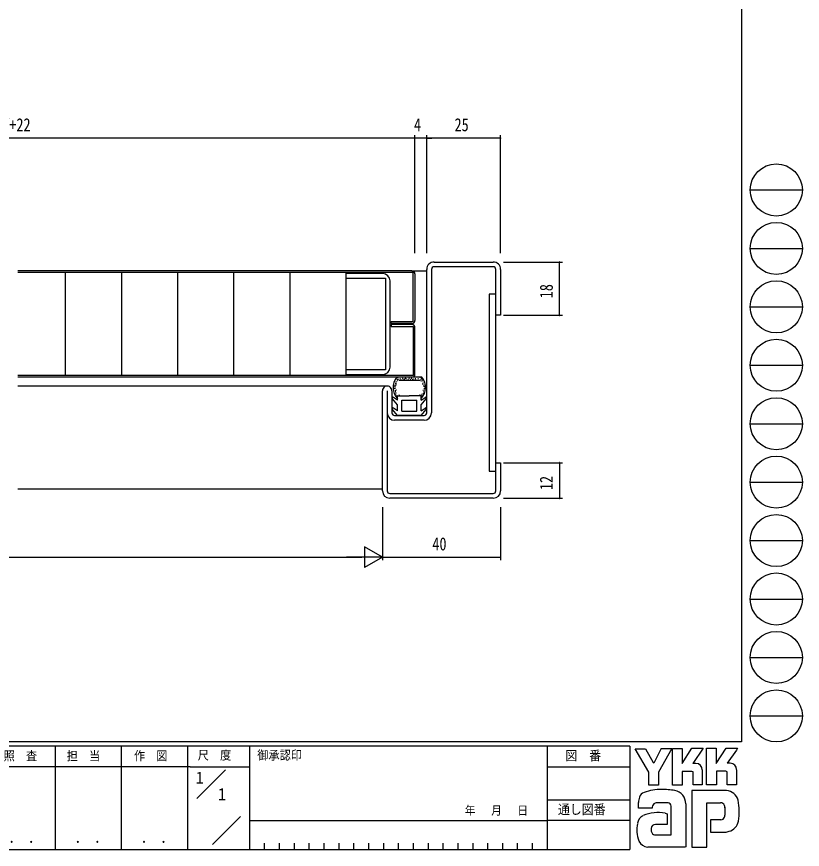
# Model space of a CAD drawing. Units: millimetres, scale not verified. Extents: x -397 to 397, y -282 to 282.
# Drawn here: x 130.7 to 396.7, y -282.1 to 0 of the extents above; entities that cross this region are included whole.
import ezdxf
from ezdxf.enums import TextEntityAlignment as Align

# ---------------------------------------------------------------- set-up
doc = ezdxf.new("R2010")
doc.units = ezdxf.units.MM
doc.header["$LTSCALE"] = 2
for name, color, linetype in [('0-1_USER1', 3, 'Continuous'), ('0-2_YKK_11', 7, 'Continuous'), ('0-3_YKK_12', 2, 'Continuous'), ('0-4_YKK_13', 4, 'Continuous'), ('0-6_YKK_D', 6, 'Continuous'), ('0-7_YKK_ZWAK', 7, 'Continuous')]:
    doc.layers.add(name, color=color, linetype=linetype)
doc.styles.add('ＭＳ ゴシック', font='')
doc.styles.get('ＭＳ ゴシック').set_extended_font_data('MS Gothic')

msp = doc.modelspace()

# ---------------------------------------------------------------- linework, layer by layer
at = {"layer": '0-2_YKK_11'}
for p, q in [((272.051, -83.13), (292.051, -83.13)), ((269.551, -134.23), (269.551, -85.63)), ((271.151, -85.63), (271.151, -134.23)), ((292.051, -84.73), (272.051, -84.73)), ((257.151, -118.73), (257.151, -89.53)), ((254.551, -160.63), (254.551, -126.73)), ((256.151, -126.73), (256.151, -160.63)), ((257.751, -126.73), (257.751, -134.23)), ((258.651, -135.13), (268.651, -135.13)), ((268.651, -136.73), (258.651, -136.73)), ((257.051, -161.53), (292.051, -161.53)), ((292.051, -163.13), (257.051, -163.13))]:
    msp.add_line(p, q, dxfattribs=at)
for points in [[(254.651, -87.03), (242.151, -87.03), (242.151, -88.63), (255.551, -88.63)], [(294.551, -85.63), (294.551, -101.13), (292.951, -101.13), (292.951, -85.63)], [(255.551, -88.63), (255.551, -119.63), (242.151, -119.63), (242.151, -121.23), (254.651, -121.23)], [(292.951, -160.63), (292.951, -151.13), (294.551, -151.13), (294.551, -160.63)]]:
    msp.add_lwpolyline(points, dxfattribs=at)
for centre, radius, start, end in [((272.051, -85.63), 2.5, 89.99967, 180), ((292.051, -85.63), 2.5, 359.99998, 90.00002), ((254.651, -89.53), 2.5, 0.00001, 89.99999), ((272.051, -85.63), 0.9, 90.00002, 180), ((292.051, -85.63), 0.9, 359.99998, 90.00002), ((254.651, -118.73), 2.5, 270.00001, 359.99999), ((256.151, -126.73), 1.6, 359.99946, 180), ((258.651, -134.23), 2.5, 180, 270), ((258.651, -134.23), 0.9, 180.00099, 270), ((268.651, -134.23), 0.9, 270, 359.99998), ((268.651, -134.23), 2.5, 270, 359.99998), ((257.051, -160.63), 2.5, 180, 270), ((257.051, -160.63), 0.9, 180, 270), ((292.051, -160.63), 0.9, 270, 359.99998), ((292.051, -160.63), 2.5, 270, 359.99998)]:
    msp.add_arc(centre, radius, start, end, dxfattribs=at)
at = {"layer": '0-3_YKK_12'}
for p, q in [((264.551, -86.13), (269.551, -86.13)), ((256.151, -125.13), (131.046, -125.13)), ((254.551, -160.13), (131.046, -160.13))]:
    msp.add_line(p, q, dxfattribs=at)
at = {"layer": '0-4_YKK_13'}
for p, q in [((264.551, -86.13), (131.046, -86.13)), ((264.951, -86.73), (131.046, -86.73)), ((147.151, -86.73), (147.151, -121.53)), ((166.151, -86.73), (166.151, -121.53)), ((185.151, -86.73), (185.151, -121.53)), ((204.151, -86.73), (204.151, -121.53)), ((223.151, -86.73), (223.151, -121.53)), ((242.151, -86.73), (242.151, -121.53)), ((264.951, -103.33), (264.951, -86.73)), ((265.551, -87.13), (265.551, -102.93)), ((292.951, -93.995), (290.651, -93.995)), ((290.651, -93.995), (290.651, -153.995)), ((292.951, -153.995), (292.951, -93.995)), ((257.551, -103.33), (264.951, -103.33)), ((257.551, -103.93), (257.551, -103.33)), ((264.551, -103.93), (257.551, -103.93)), ((257.551, -104.33), (257.551, -104.93)), ((264.551, -104.33), (257.551, -104.33)), ((257.551, -104.93), (264.951, -104.93)), ((264.951, -104.93), (264.951, -121.53)), ((265.551, -121.13), (265.551, -105.33)), ((264.951, -121.53), (131.046, -121.53)), ((264.551, -122.13), (131.046, -122.13)), ((259.084, -123.654), (259.284, -123.654)), ((259.144, -124.12), (259.344, -124.12)), ((267.894, -122.13), (259.408, -122.13)), ((259.418, -122.915), (259.618, -122.915)), ((259.609, -123.213), (259.809, -123.213)), ((259.668, -122.283), (259.868, -122.283)), ((259.764, -122.831), (259.964, -122.831)), ((260.131, -123.13), (267.17, -123.13)), ((260.444, -122.627), (260.644, -122.627)), ((260.73, -122.913), (260.93, -122.913)), ((261.177, -122.431), (261.377, -122.431)), ((261.445, -122.699), (261.645, -122.699)), ((261.892, -122.717), (262.092, -122.717)), ((262.249, -122.484), (262.449, -122.484)), ((262.517, -122.627), (262.717, -122.627)), ((263.179, -122.86), (263.379, -122.86)), ((263.518, -122.449), (263.718, -122.449)), ((263.965, -122.86), (264.165, -122.86)), ((264.251, -122.52), (264.451, -122.52)), ((264.644, -122.806), (264.844, -122.806)), ((265.073, -122.663), (265.273, -122.663)), ((265.663, -122.61), (265.863, -122.61)), ((265.734, -123.003), (265.934, -123.003)), ((266.574, -122.538), (266.774, -122.538)), ((267.255, -122.163), (267.455, -122.163)), ((267.379, -122.824), (267.579, -122.824)), ((267.446, -123.273), (267.646, -123.273)), ((267.565, -122.927), (267.765, -122.927)), ((267.685, -122.426), (267.885, -122.426)), ((267.852, -123.511), (268.052, -123.511)), ((267.983, -123.034), (268.183, -123.034)), ((268.257, -124.048), (268.457, -124.048)), ((258.368, -126.517), (258.568, -126.517)), ((258.559, -125.885), (258.759, -125.885)), ((258.571, -125.122), (258.771, -125.122)), ((258.702, -124.728), (258.902, -124.728)), ((258.738, -125.909), (258.938, -125.909)), ((258.774, -125.312), (258.974, -125.312)), ((258.869, -124.132), (259.069, -124.132)), ((258.9, -126.933), (259.1, -126.933)), ((258.905, -126.601), (259.105, -126.601)), ((258.977, -124.859), (259.177, -124.859)), ((259.108, -124.358), (259.308, -124.358)), ((259.132, -126.434), (259.332, -126.434)), ((268.042, -124.43), (268.242, -124.43)), ((268.209, -126.505), (268.409, -126.505)), ((268.46, -124.764), (268.66, -124.764)), ((268.484, -125.181), (268.684, -125.181)), ((268.615, -126.004), (268.815, -126.004)), ((268.77, -126.613), (268.97, -126.613)), ((268.782, -125.324), (268.982, -125.324)), ((268.818, -125.861), (269.018, -125.861)), ((259.651, -131.53), (257.907, -129.451)), ((259.651, -129.91), (258.303, -129.009)), ((258.947, -127.355), (259.147, -127.355)), ((259.005, -127.742), (259.205, -127.742)), ((259.334, -128.364), (259.534, -128.364)), ((259.651, -129.91), (259.651, -128.43)), ((259.651, -128.43), (263.651, -128.43)), ((267.651, -128.43), (263.651, -128.43)), ((267.58, -128.094), (267.78, -128.094)), ((267.651, -129.91), (267.651, -128.43)), ((267.651, -129.91), (268.998, -129.009)), ((267.651, -131.53), (269.395, -129.451)), ((267.873, -127.765), (268.073, -127.765)), ((267.932, -128.469), (268.132, -128.469)), ((268.354, -127.59), (268.554, -127.59)), ((268.413, -127.027), (268.613, -127.027)), ((259.651, -133.51), (259.651, -131.53)), ((261.151, -133.63), (261.151, -129.93)), ((261.151, -129.93), (266.151, -129.93)), ((266.151, -133.63), (266.151, -129.93)), ((267.651, -133.51), (267.651, -131.53)), ((259.651, -135.13), (257.907, -133.051)), ((259.651, -133.51), (258.303, -132.609)), ((267.651, -135.13), (259.651, -135.13)), ((261.151, -133.63), (266.151, -133.63)), ((267.651, -133.51), (268.998, -132.609)), ((267.651, -135.13), (269.395, -133.051)), ((290.651, -153.995), (292.951, -153.995))]:
    msp.add_line(p, q, dxfattribs=at)
for centre, radius, start, end in [((264.551, -87.13), 1, 0, 90), ((264.551, -102.93), 1, 270, 0), ((264.551, -105.33), 1, 0, 90), ((264.551, -121.13), 1, 270, 0), ((263.651, -125.63), 5.5, 140.48036, 223.34175), ((263.651, -125.63), 5.5, 316.65824, 39.51963), ((258.136, -129.258), 0.3, 56.21114, 220.00244), ((263.651, -125.63), 4.3, 213.7499, 220.62928), ((263.651, -125.63), 4.3, 319.37051, 326.2499), ((269.165, -129.258), 0.3, 319.99756, 123.78886), ((258.136, -132.858), 0.3, 56.21114, 220.00244), ((269.165, -132.858), 0.3, 319.99756, 123.78886)]:
    msp.add_arc(centre, radius, start, end, dxfattribs=at)
at = {"layer": '0-6_YKK_D'}
for p, q in [((265.551, -41.13), (-6.459, -41.13)), ((265.551, -80.13), (265.551, -40.13)), ((265.551, -57.691), (265.551, -40.13)), ((269.551, -80.13), (269.551, -40.13)), ((269.551, -80.13), (269.551, -40.13)), ((294.551, -41.13), (269.551, -41.13)), ((269.551, -41.13), (271.251, -41.13)), ((294.551, -80.13), (294.551, -40.13)), ((295.551, -83.13), (315.551, -83.13)), ((314.551, -101.13), (314.551, -83.13)), ((295.551, -101.13), (315.551, -101.13)), ((295.551, -151.13), (315.551, -151.13)), ((314.551, -151.13), (314.551, -163.13)), ((295.551, -163.13), (315.551, -163.13)), ((254.551, -166.13), (254.551, -184.13)), ((254.551, -166.13), (254.551, -184.13)), ((294.551, -166.13), (294.551, -184.13)), ((248.489, -179.63), (248.489, -186.63)), ((254.551, -183.13), (248.489, -179.63)), ((11.541, -183.13), (247.551, -183.13)), ((254.551, -183.13), (242.426, -183.13)), ((254.551, -183.13), (248.489, -186.63)), ((254.551, -183.13), (294.551, -183.13))]:
    msp.add_line(p, q, dxfattribs=at)
msp.add_lwpolyline([(269.551, -41.13), (265.551, -41.13), (263.851, -41.13)], dxfattribs=at)
for centre, start, end in [((265.551, -41.13), 0, 180), ((265.551, -41.13), 0, 180), ((265.551, -41.13), 180, 0), ((265.551, -41.13), 180, 0), ((269.551, -41.13), 0, 180), ((269.551, -41.13), 0, 180), ((269.551, -41.13), 180, 0), ((269.551, -41.13), 180, 0), ((294.551, -41.13), 0, 180), ((294.551, -41.13), 180, 0), ((314.551, -83.13), 90, 270), ((314.551, -83.13), 270, 90), ((314.551, -101.13), 90, 270), ((314.551, -101.13), 270, 90), ((314.551, -151.13), 90, 270), ((314.551, -151.13), 270, 90), ((314.551, -163.13), 90, 270), ((314.551, -163.13), 270, 90), ((294.551, -183.13), 0, 180), ((294.551, -183.13), 180, 0)]:
    msp.add_arc(centre, 0.106, start, end, dxfattribs=at)
at = {"layer": '0-7_YKK_ZWAK'}
for p, q in [((376.1, 279.3), (376.1, -245.7)), ((379.076, -58.716), (396.716, -58.716)), ((379.076, -78.512), (396.716, -78.512)), ((379.076, -98.308), (396.716, -98.308)), ((379.076, -118.104), (396.716, -118.104)), ((379.076, -137.9), (396.716, -137.9)), ((379.076, -157.696), (396.716, -157.696)), ((379.076, -177.492), (396.716, -177.492)), ((379.076, -197.288), (396.716, -197.288)), ((379.076, -217.084), (396.716, -217.084)), ((379.076, -236.88), (396.716, -236.88)), ((376.1, -245.7), (-393.9, -245.7)), ((338.3, -247.1), (-393.9, -247.1)), ((143.7, -247.1), (143.7, -282.1)), ((166.1, -247.1), (166.1, -282.1)), ((188.5, -247.1), (188.5, -282.1)), ((209.5, -247.1), (209.5, -282.1)), ((310.3, -247.1), (310.3, -282.1)), ((338.3, -247.1), (338.3, -282.1)), ((344.732, -255.899), (340.137, -248.006)), ((340.137, -248.006), (343.651, -248.006)), ((343.651, -248.006), (346.164, -252.709)), ((348.936, -247.898), (346.381, -252.871)), ((352.562, -247.898), (348.029, -255.926)), ((348.936, -247.898), (352.562, -247.898)), ((352.76, -260.331), (352.76, -247.925)), ((352.76, -247.925), (355.976, -247.925)), ((355.976, -253.023), (359.355, -247.871)), ((355.976, -247.925), (355.976, -253.023)), ((359.355, -247.871), (363.18, -247.871)), ((363.18, -247.871), (359.64, -253.006)), ((364.274, -260.223), (364.274, -247.817)), ((364.274, -247.817), (367.545, -247.817)), ((367.545, -253.008), (370.978, -247.817)), ((367.545, -247.817), (367.545, -253.008)), ((370.978, -247.817), (374.762, -247.817)), ((374.762, -247.817), (374.383, -248.465)), ((374.383, -248.465), (371.261, -252.925)), ((346.164, -252.709), (346.381, -252.871)), ((360.679, -253.006), (359.64, -253.006)), ((372.301, -252.925), (371.261, -252.925)), ((189.484, -254.099), (121.3, -254.099)), ((189.484, -254.099), (209.5, -254.099)), ((191.67, -264.836), (201.364, -255.143)), ((310.3, -254.1), (338.3, -254.1)), ((344.732, -260.358), (344.732, -255.899)), ((348.029, -255.926), (348.029, -260.358)), ((359.274, -255.682), (356.084, -255.682)), ((356.084, -255.682), (356.084, -260.331)), ((359.706, -255.844), (359.274, -255.682)), ((359.706, -260.25), (359.706, -255.844)), ((362.842, -255.169), (362.842, -260.25)), ((371.302, -260.196), (371.302, -255.817)), ((374.464, -255.169), (374.464, -260.196)), ((348.029, -260.358), (344.732, -260.358)), ((356.084, -260.331), (352.76, -260.331)), ((359.328, -262.196), (359.328, -281.306)), ((370.923, -262.196), (359.328, -262.196)), ((362.842, -260.25), (359.706, -260.25)), ((367.68, -260.223), (364.274, -260.223)), ((371.302, -260.146), (371.353, -260.196)), ((374.464, -260.196), (371.302, -260.196)), ((310.3, -265.299), (338.3, -265.299)), ((351.246, -266.305), (347.548, -266.375)), ((352.327, -277.171), (352.327, -267.44)), ((357.22, -266.683), (357.22, -281.279)), ((364.355, -281.306), (364.355, -266.359)), ((364.355, -266.359), (369.004, -266.359)), ((370.473, -267.856), (370.491, -270.491)), ((350.273, -269.873), (350.976, -270.035)), ((350.976, -270.035), (350.976, -273.63)), ((196.972, -280.445), (206.496, -270.921)), ((209.5, -272.3), (310.3, -272.3)), ((338.3, -272.299), (310.3, -272.299)), ((350.976, -273.63), (346.981, -273.635)), ((369.113, -272.089), (365.572, -272.089)), ((365.572, -272.089), (365.572, -276.225)), ((365.572, -276.225), (370.896, -276.225)), ((370.896, -276.225), (371.978, -275.982)), ((346.705, -277.171), (352.327, -277.171)), ((351.895, -277.171), (352.246, -277.171)), ((352.327, -277.17), (352.328, -277.171)), ((-393.9, -282.1), (338.3, -282.1)), ((214.54, -280), (214.54, -282.1)), ((219.58, -280), (219.58, -282.1)), ((224.62, -280), (224.62, -282.1)), ((229.66, -280), (229.66, -282.1)), ((234.7, -280), (234.7, -282.1)), ((239.74, -280), (239.74, -282.1)), ((244.78, -280), (244.78, -282.1)), ((249.82, -280), (249.82, -282.1)), ((254.86, -280), (254.86, -282.1)), ((259.9, -280), (259.9, -282.1)), ((264.94, -280), (264.94, -282.1)), ((269.98, -280), (269.98, -282.1)), ((275.02, -280), (275.02, -282.1)), ((280.06, -280), (280.06, -282.1)), ((285.1, -280), (285.1, -282.1)), ((290.14, -280), (290.14, -282.1)), ((295.18, -280), (295.18, -282.1)), ((300.22, -280), (300.22, -282.1)), ((305.26, -280), (305.26, -282.1)), ((345.867, -281.36), (344.38, -281.36)), ((356.895, -281.333), (345.867, -281.36)), ((357.22, -281.279), (356.895, -281.333)), ((359.328, -281.306), (363.571, -281.306)), ((363.571, -281.306), (364.355, -281.306))]:
    msp.add_line(p, q, dxfattribs=at)
for points in [[(371.302, -255.817), (370.869, -255.655), (367.68, -255.655), (367.68, -260.223)], [(345.867, -268.17), (341.218, -268.17), (341.218, -266.241)]]:
    msp.add_lwpolyline(points, dxfattribs=at)
for centre in [(387.896, -58.716), (387.896, -78.512), (387.896, -98.308), (387.896, -118.104), (387.896, -137.9), (387.896, -157.696), (387.896, -177.492), (387.896, -197.288), (387.896, -217.084), (387.896, -236.88)]:
    msp.add_circle(centre, 8.82, dxfattribs=at)
for centre, radius, start, end in [((360.679, -255.169), 2.163, 0.00166, 89.99604), ((372.3, -255.088), 2.163, 0.00166, 89.99604), ((349.022, -279.501), 17.68, 89.89165, 109.30848), ((349.541, -282.563), 20.748, 78.7801, 91.46938), ((352.83, -266.596), 4.449, 40.66422, 80.31694), ((370.772, -266.54), 4.341, 14.44572, 87.08746), ((346.259, -266.266), 5.037, 158.41083, 179.71775), ((343.906, -265.155), 2.444, 109.02127, 161.51264), ((352.609, -266.585), 4.612, 358.78059, 38.76563), ((347.975, -268.107), 2.109, 138.46382, 181.71359), ((347.415, -268.071), 1.701, 85.50551, 126.78038), ((350.756, -267.854), 1.625, 14.7552, 72.44995), ((369.165, -267.579), 1.229, 16.43123, 96.91661), ((366.831, -268.308), 3.673, 4.93423, 17.03552), ((354.466, -269.287), 20.86, 350.99027, 10.67625), ((344.727, -274.027), 3.908, 121.82711, 169.08475), ((347.82, -282.954), 13.309, 79.38098, 112.05825), ((366.81, -270.141), 3.697, 343.6902, 354.75362), ((351.749, -275.495), 11.082, 168.76372, 199.80079), ((346.99, -275.079), 1.445, 90.33953, 178.03639), ((369.114, -270.784), 1.306, 269.95468, 342.90145), ((370.835, -271.845), 4.291, 285.44291, 349.90448), ((347.882, -275.428), 2.369, 171.08203, 216.71923), ((346.95, -275.665), 1.526, 230.9728, 260.75491), ((344.74, -277.543), 3.823, 207.31435, 263.59464)]:
    msp.add_arc(centre, radius, start, end, dxfattribs=at)

# ---------------------------------------------------------------- texts
at = {"layer": '0-1_USER1', "style": 'ＭＳ ゴシック'}
for p in [(191.3, -261.099), (198.833, -266.699)]:
    msp.add_text('1', height=4.106, dxfattribs=at).set_placement(p, align=Align.BOTTOM_LEFT)
at = {"layer": '0-6_YKK_D', "style": 'ＭＳ ゴシック', "width": 0.8}
for s, p in [('DW=W+22', (118.654, -40.13)), ('4', (265.231, -40.138)), ('25', (278.969, -40.13)), ('40', (271.456, -182.13))]:
    msp.add_text(s, height=4.399, dxfattribs=at).set_placement(p, align=Align.BOTTOM_LEFT)
for s, p in [('18', (313.551, -95.395)), ('12', (313.551, -160.382))]:
    msp.add_text(s, height=4.399, rotation=90, dxfattribs=at).set_placement(p, align=Align.BOTTOM_LEFT)
at = {"layer": '0-7_YKK_ZWAK', "style": 'ＭＳ ゴシック', "width": 0.9}
for s, height, p in [('尺  度', 3.079, (192.012, -252.637)), ('御承認印', 3.079, (212.167, -252.633)), ('照  査', 3.079, (126.289, -252.88)), ('担  当', 3.079, (147.655, -252.88)), ('作  図', 3.079, (170.42, -252.862)), ('図\u3000番', 3.284, (316.498, -252.962)), ('年   月   日', 2.903, (282.476, -271.269)), ('通し図番', 3.284, (313.979, -271.185)), (' ． ．', 3.592, (125.755, -281.046)), (' ． ．', 3.592, (148.155, -281.046)), (' ． ．', 3.592, (170.555, -281.046))]:
    msp.add_text(s, height=height, dxfattribs=at).set_placement(p, align=Align.BOTTOM_LEFT)

doc.saveas('drawing.dxf')
